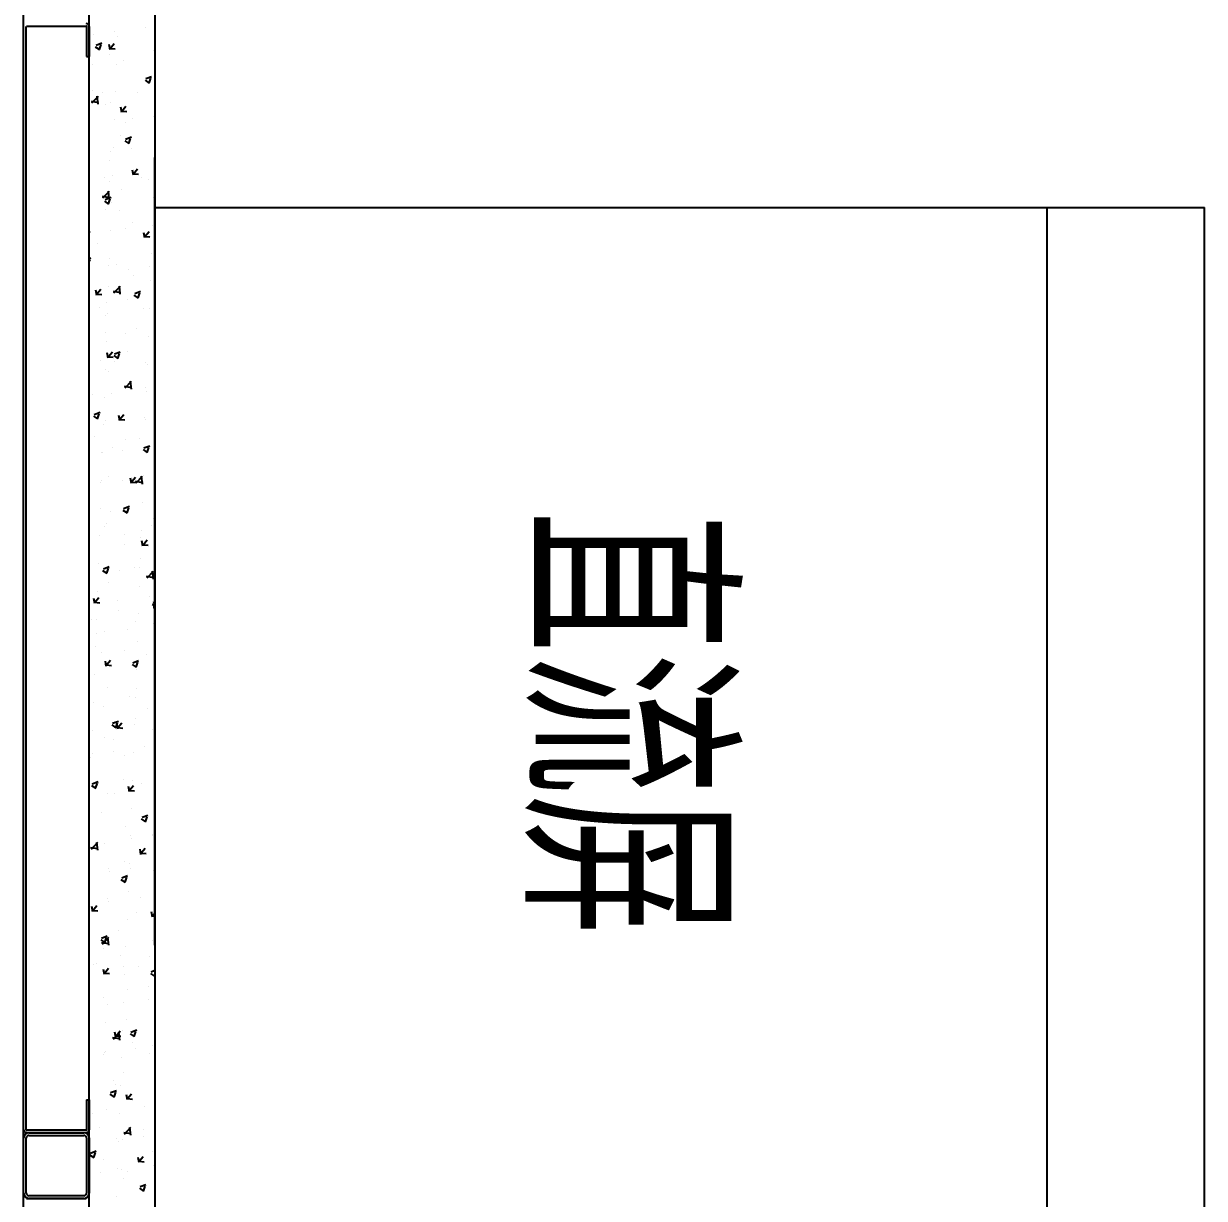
# Model space of a CAD drawing. Extents: x 758840 to 1108724, y -102573 to 143521.
# Drawn here: x 849983 to 850883, y 71695 to 72590 of the extents above; entities that cross this region are included whole.
import ezdxf

# ---------------------------------------------------------------- set-up
doc = ezdxf.new("R2010")
doc.units = 0
doc.header["$LTSCALE"] = 1000
doc.header["$MEASUREMENT"] = 0
doc.layers.add('02电气-设备', color=255, linetype='Continuous')
doc.styles.get("Standard").update_dxf_attribs({"font": 'gbenor.shx', "bigfont": 'gbcbig.shx'})

# ---------------------------------------------------------------- blocks, each defined once
blk = doc.blocks.new('BD4-PAL0101-HVPM01')
at = {"layer": '02电气-设备'}
for p, q in [((8381274.41, -4143637.37), (8381274.41, -4140761.37)), ((8381324.41, -4143244.47), (8381324.41, -4140761.37)), ((8381374.41, -4140761.37), (8381374.41, -4143244.47)), ((8381374.41, -4140761.37), (8381374.41, -4143637.37)), ((8381274.41, -4142540.17), (8381274.41, -4141699.57)), ((8381276.41, -4142540.17), (8381276.41, -4141699.57)), ((8381276.61, -4141699.37), (8381322.21, -4141699.37)), ((8381322.41, -4141699.57), (8381322.41, -4141722.37)), ((8381324.41, -4141699.57), (8381324.41, -4141722.37)), ((8381367.6, -4141700.08), (8381367.6, -4141700.08)), ((8381327.65, -4141705.34), (8381327.65, -4141705.34)), ((8381343.55, -4141703.25), (8381343.55, -4141703.25)), ((8381345.85, -4141707.18), (8381345.85, -4141707.18)), ((8381329.06, -4141715), (8381332.22, -4141717.14)), ((8381329.64, -4141713.73), (8381334.08, -4141712.02)), ((8381332.21, -4141717.12), (8381333.5, -4141713.29)), ((8381339.4, -4141716.24), (8381339.4, -4141716.24)), ((8381340.44, -4141717.35), (8381339.7, -4141713.37)), ((8381340.48, -4141716.3), (8381344.28, -4141716.64)), ((8381340.49, -4141716.22), (8381343.55, -4141712.57)), ((8381373.3, -4141717.67), (8381373.3, -4141717.67)), ((8381322.41, -4141722.37), (8381324.41, -4141722.37)), ((8381339.74, -4141720.93), (8381339.74, -4141720.93)), ((8381350.89, -4141725.13), (8381350.89, -4141725.13)), ((8381326.84, -4141728.29), (8381326.84, -4141728.29)), ((8381345.08, -4141728.32), (8381345.08, -4141728.32)), ((8381366.96, -4141740.57), (8381370.12, -4141742.7)), ((8381367.54, -4141739.3), (8381371.99, -4141737.59)), ((8381370.11, -4141742.69), (8381371.4, -4141738.85)), ((8381374.29, -4141744.89), (8381374.29, -4141744.89)), ((8381326.45, -4141757.81), (8381331.4, -4141752.66)), ((8381327.04, -4141748.68), (8381327.04, -4141748.68)), ((8381331.28, -4141758.78), (8381330.58, -4141752.75)), ((8381334.19, -4141750.17), (8381334.19, -4141750.17)), ((8381344.31, -4141749.46), (8381344.31, -4141749.46)), ((8381360.93, -4141750.12), (8381360.93, -4141750.12)), ((8381374.15, -4141752.46), (8381374.15, -4141752.46)), ((8381325.85, -4141756.53), (8381331.5, -4141757.41)), ((8381337.11, -4141758.82), (8381337.11, -4141758.82)), ((8381340.43, -4141757.21), (8381340.43, -4141757.21)), ((8381349.25, -4141765.11), (8381348.51, -4141761.13)), ((8381349.3, -4141763.98), (8381352.36, -4141760.33)), ((8381374.32, -4141758.65), (8381374.32, -4141758.65)), ((8381343.53, -4141770.6), (8381343.53, -4141770.6)), ((8381349.29, -4141764.07), (8381353.09, -4141764.4)), ((8381357.59, -4141769.94), (8381357.59, -4141769.94)), ((8381373.48, -4141767.85), (8381373.48, -4141767.85)), ((8381352.33, -4141772.76), (8381352.33, -4141772.76)), ((8381348.3, -4141782.39), (8381348.3, -4141782.39)), ((8381351.51, -4141786.62), (8381354.67, -4141788.75)), ((8381352.09, -4141785.34), (8381356.54, -4141783.64)), ((8381354.66, -4141788.74), (8381355.95, -4141784.9)), ((8381340.88, -4141794.98), (8381340.88, -4141794.98)), ((8381342.76, -4141791.74), (8381342.76, -4141791.74)), ((8381356.78, -4141792.89), (8381356.78, -4141792.89)), ((8381374.41, -4142399.37), (8381374.41, -4141799.37)), ((8381339.55, -4141801.34), (8381339.55, -4141801.34)), ((8381358.11, -4141811.75), (8381361.17, -4141808.1)), ((8381335.94, -4141814.84), (8381335.94, -4141814.84)), ((8381341.99, -4141812.88), (8381341.99, -4141812.88)), ((8381358.06, -4141812.88), (8381357.32, -4141808.9)), ((8381358.11, -4141811.83), (8381361.9, -4141812.16)), ((8381364.12, -4141814.77), (8381364.12, -4141814.77)), ((8381369.83, -4141816.28), (8381369.83, -4141816.28)), ((8381374.06, -4141808.81), (8381374.06, -4141808.81)), ((8381334.87, -4141830.18), (8381339.82, -4141825.03)), ((8381339.7, -4141831.15), (8381339, -4141825.12)), ((8381340.07, -4141817.94), (8381340.07, -4141817.94)), ((8381349.32, -4141823.37), (8381349.32, -4141823.37)), ((8381334.27, -4141828.9), (8381339.91, -4141829.78)), ((8381336.06, -4141832.66), (8381339.22, -4141834.8)), ((8381336.64, -4141831.39), (8381341.09, -4141829.68)), ((8381339.21, -4141834.79), (8381340.5, -4141830.95)), ((8381341.22, -4141834.02), (8381341.22, -4141834.02)), ((8381373.29, -4141829.95), (8381373.29, -4141829.95)), ((8381373.96, -4141832.87), (8381373.96, -4141832.87)), ((8381336.93, -4141839.23), (8381336.93, -4141839.23)), ((8381347.42, -4141839.81), (8381347.42, -4141839.81)), ((8381374.41, -4141837.37), (8381374.41, -4143637.37)), ((8381374.41, -4141837.37), (8382174.41, -4141837.37)), ((8382054.41, -4141837.37), (8382054.41, -4143437.37)), ((8382174.41, -4143437.37), (8382174.41, -4141837.37)), ((8381324.41, -4141851.91), (8381324.44, -4141851.88)), ((8381352.14, -4141853.17), (8381352.14, -4141853.17)), ((8381357.2, -4141848.55), (8381357.2, -4141848.55)), ((8381372.52, -4141851.09), (8381372.52, -4141851.09)), ((8381324.41, -4141855.88), (8381325.17, -4141855.94)), ((8381340.45, -4141855.15), (8381340.45, -4141855.15)), ((8381366.87, -4141860.64), (8381366.13, -4141856.66)), ((8381366.92, -4141859.51), (8381369.99, -4141855.86)), ((8381366.92, -4141859.6), (8381370.71, -4141859.93)), ((8381370.82, -4141859.58), (8381370.82, -4141859.58)), ((8381373.97, -4141858.23), (8381374.41, -4141858.53)), ((8381330.71, -4141864.86), (8381330.71, -4141864.86)), ((8381324.41, -4141876.2), (8381325.64, -4141875.73)), ((8381324.41, -4141878.9), (8381325.05, -4141876.99)), ((8381339.67, -4141876.29), (8381339.67, -4141876.29)), ((8381371.75, -4141872.23), (8381371.75, -4141872.23)), ((8381339.36, -4141881.75), (8381339.36, -4141881.75)), ((8381344.83, -4141881), (8381344.83, -4141881)), ((8381354.11, -4141884.63), (8381354.11, -4141884.63)), ((8381370.01, -4141882.53), (8381370.01, -4141882.53)), ((8381338.9, -4141897.43), (8381338.9, -4141897.43)), ((8381343.29, -4141902.55), (8381348.23, -4141897.39)), ((8381348.12, -4141903.52), (8381347.42, -4141897.49)), ((8381358.22, -4141889.53), (8381358.22, -4141889.53)), ((8381370.98, -4141893.37), (8381370.98, -4141893.37)), ((8381330.13, -4141904.42), (8381329.4, -4141900.44)), ((8381330.18, -4141903.38), (8381333.98, -4141903.71)), ((8381330.19, -4141903.29), (8381333.25, -4141899.64)), ((8381342.69, -4141901.27), (8381348.33, -4141902.14)), ((8381358.52, -4141904.28), (8381361.67, -4141906.41)), ((8381359.09, -4141903), (8381363.54, -4141901.3)), ((8381361.67, -4141906.4), (8381362.95, -4141902.56)), ((8381332.2, -4141913.28), (8381332.2, -4141913.28)), ((8381337.41, -4141909.67), (8381337.41, -4141909.67)), ((8381353.3, -4141907.58), (8381353.3, -4141907.58)), ((8381366.1, -4141914.71), (8381366.1, -4141914.71)), ((8381370.2, -4141914.51), (8381370.2, -4141914.51)), ((8381373.77, -4141913.28), (8381373.77, -4141913.28)), ((8381336.74, -4141919.64), (8381336.74, -4141919.64)), ((8381338.13, -4141918.57), (8381338.13, -4141918.57)), ((8381336.6, -4141932.62), (8381336.6, -4141932.62)), ((8381351.95, -4141933.58), (8381351.95, -4141933.58)), ((8381360.65, -4141929.46), (8381360.65, -4141929.46)), ((8381337.36, -4141939.71), (8381337.36, -4141939.71)), ((8381369.43, -4141935.64), (8381369.43, -4141935.64)), ((8381338.94, -4141952.18), (8381338.21, -4141948.2)), ((8381338.99, -4141951.14), (8381342.79, -4141951.47)), ((8381339, -4141951.05), (8381342.06, -4141947.41)), ((8381343.07, -4141950.33), (8381346.22, -4141952.46)), ((8381343.64, -4141949.05), (8381348.09, -4141947.34)), ((8381346.22, -4141952.45), (8381347.5, -4141948.61)), ((8381353.73, -4141947.16), (8381353.73, -4141947.16)), ((8381333.22, -4141954.26), (8381333.22, -4141954.26)), ((8381336.59, -4141960.85), (8381336.59, -4141960.85)), ((8381343.94, -4141954.5), (8381343.94, -4141954.5)), ((8381367.12, -4141955.69), (8381367.12, -4141955.69)), ((8381368.66, -4141956.78), (8381368.66, -4141956.78)), ((8381339.17, -4141962.16), (8381339.17, -4141962.16)), ((8381351.71, -4141974.92), (8381356.65, -4141969.76)), ((8381356.54, -4141975.89), (8381355.84, -4141969.86)), ((8381341.1, -4141979.44), (8381341.1, -4141979.44)), ((8381351.1, -4141973.64), (8381356.75, -4141974.51)), ((8381367.34, -4141974.27), (8381367.34, -4141974.27)), ((8381367.89, -4141977.92), (8381367.89, -4141977.92)), ((8381327.24, -4141979.55), (8381327.24, -4141979.55)), ((8381335.81, -4141981.99), (8381335.81, -4141981.99)), ((8381327.61, -4141996.37), (8381330.77, -4141998.5)), ((8381328.19, -4141995.1), (8381332.64, -4141993.39)), ((8381330.77, -4141998.49), (8381332.05, -4141994.66)), ((8381347.75, -4141999.95), (8381347.02, -4141995.97)), ((8381347.81, -4141998.82), (8381350.87, -4141995.17)), ((8381366.53, -4141997.22), (8381366.53, -4141997.22)), ((8381373.58, -4141993.69), (8381373.58, -4141993.69)), ((8381335.04, -4142003.13), (8381335.04, -4142003.13)), ((8381336.55, -4142000.05), (8381336.55, -4142000.05)), ((8381347.8, -4141998.9), (8381351.6, -4141999.24)), ((8381350.64, -4141999.31), (8381350.64, -4141999.31)), ((8381367.12, -4141999.06), (8381367.12, -4141999.06)), ((8381328.73, -4142011.89), (8381328.73, -4142011.89)), ((8381351.77, -4142013.99), (8381351.77, -4142013.99)), ((8381362.63, -4142013.32), (8381362.63, -4142013.32)), ((8381333.93, -4142024.36), (8381333.93, -4142024.36)), ((8381334.27, -4142024.26), (8381334.27, -4142024.26)), ((8381342.12, -4142020.41), (8381342.12, -4142020.41)), ((8381349.83, -4142022.26), (8381349.83, -4142022.26)), ((8381365.52, -4142021.94), (8381368.68, -4142024.07)), ((8381366.1, -4142020.66), (8381370.54, -4142018.96)), ((8381366.34, -4142020.2), (8381366.34, -4142020.2)), ((8381368.67, -4142024.06), (8381369.96, -4142020.22)), ((8381373.88, -4142019.1), (8381373.88, -4142019.1)), ((8381360.13, -4142047.28), (8381365.07, -4142042.13)), ((8381364.96, -4142048.25), (8381364.26, -4142042.22)), ((8381365.57, -4142041.34), (8381365.57, -4142041.34)), ((8381333.12, -4142047.31), (8381333.12, -4142047.31)), ((8381333.5, -4142045.4), (8381333.5, -4142045.4)), ((8381338.99, -4142042.57), (8381338.99, -4142042.57)), ((8381350, -4142045.6), (8381350, -4142045.6)), ((8381356.56, -4142047.71), (8381355.83, -4142043.73)), ((8381356.61, -4142046.67), (8381360.41, -4142047)), ((8381356.62, -4142046.58), (8381359.68, -4142042.93)), ((8381357.17, -4142044.14), (8381357.17, -4142044.14)), ((8381359.52, -4142046), (8381365.17, -4142046.88)), ((8381332.72, -4142066.54), (8381332.72, -4142066.54)), ((8381340.47, -4142069.19), (8381340.47, -4142069.19)), ((8381350.07, -4142067.99), (8381353.23, -4142070.12)), ((8381350.65, -4142066.71), (8381355.09, -4142065)), ((8381353.22, -4142070.11), (8381354.51, -4142066.27)), ((8381364.8, -4142062.48), (8381364.8, -4142062.48)), ((8382174.41, -4142667.37), (8382174.41, -4142067.37)), ((8381337.63, -4142078.04), (8381337.63, -4142078.04)), ((8381373.4, -4142074.1), (8381373.4, -4142074.1)), ((8381336.36, -4142080.46), (8381336.36, -4142080.46)), ((8381351.02, -4142086.57), (8381351.02, -4142086.57)), ((8381364.03, -4142083.62), (8381364.03, -4142083.62)), ((8381371.53, -4142079.48), (8381371.53, -4142079.48)), ((8381331.95, -4142087.68), (8381331.95, -4142087.68)), ((8381351.58, -4142094.4), (8381351.58, -4142094.4)), ((8381363.87, -4142088.95), (8381363.87, -4142088.95)), ((8381365.38, -4142095.48), (8381364.64, -4142091.5)), ((8381365.42, -4142094.43), (8381369.22, -4142094.77)), ((8381365.43, -4142094.35), (8381368.49, -4142090.7)), ((8381363.25, -4142104.75), (8381363.25, -4142104.75)), ((8381325, -4142110.32), (8381325, -4142110.32)), ((8381331.18, -4142108.82), (8381331.18, -4142108.82)), ((8381334.62, -4142114.03), (8381337.78, -4142116.16)), ((8381335.2, -4142112.76), (8381339.64, -4142111.05)), ((8381337.77, -4142116.15), (8381339.06, -4142112.32)), ((8381347.16, -4142114), (8381347.16, -4142114)), ((8381358.9, -4142111.75), (8381358.9, -4142111.75)), ((8381363.06, -4142111.91), (8381363.06, -4142111.91)), ((8381368.54, -4142119.65), (8381373.49, -4142114.49)), ((8381338.8, -4142122.98), (8381338.8, -4142122.98)), ((8381367.94, -4142118.37), (8381373.59, -4142119.25)), ((8381373.38, -4142120.62), (8381372.67, -4142114.59)), ((8381330.41, -4142129.96), (8381330.41, -4142129.96)), ((8381362.48, -4142125.89), (8381362.48, -4142125.89)), ((8381328.64, -4142139.26), (8381327.91, -4142135.28)), ((8381328.69, -4142138.21), (8381332.48, -4142138.54)), ((8381328.7, -4142138.13), (8381331.76, -4142134.48)), ((8381330.46, -4142139.04), (8381330.46, -4142139.04)), ((8381346.35, -4142136.95), (8381346.35, -4142136.95)), ((8381370.4, -4142133.79), (8381370.4, -4142133.79)), ((8381372.52, -4142139.6), (8381374.41, -4142140.87)), ((8381373.1, -4142138.32), (8381374.41, -4142137.82)), ((8381374.19, -4142143.24), (8381373.45, -4142139.26)), ((8381346.53, -4142144.2), (8381346.53, -4142144.2)), ((8381361.71, -4142147.03), (8381361.71, -4142147.03)), ((8381374.24, -4142142.11), (8381374.41, -4142141.91)), ((8381374.24, -4142142.2), (8381374.41, -4142142.21)), ((8381326.02, -4142151.3), (8381326.02, -4142151.3)), ((8381329.64, -4142151.1), (8381329.64, -4142151.1)), ((8381353.7, -4142158.83), (8381353.7, -4142158.83)), ((8381359.92, -4142152.73), (8381359.92, -4142152.73)), ((8381373.21, -4142154.51), (8381373.21, -4142154.51)), ((8381329.65, -4142162), (8381329.65, -4142162)), ((8381336.18, -4142160.87), (8381336.18, -4142160.87)), ((8381360.94, -4142168.17), (8381360.94, -4142168.17)), ((8381328.86, -4142172.24), (8381328.86, -4142172.24)), ((8381333.9, -4142176.48), (8381333.9, -4142176.48)), ((8381351.39, -4142174.81), (8381351.39, -4142174.81)), ((8381337.45, -4142187.02), (8381336.72, -4142183.04)), ((8381336.99, -4142183.88), (8381336.99, -4142183.88)), ((8381337.5, -4142185.98), (8381341.3, -4142186.31)), ((8381337.51, -4142185.89), (8381340.57, -4142182.24)), ((8381357.07, -4142185.65), (8381360.23, -4142187.78)), ((8381357.65, -4142184.37), (8381362.09, -4142182.66)), ((8381360.22, -4142187.77), (8381361.51, -4142183.93)), ((8381367.8, -4142177.91), (8381367.8, -4142177.91)), ((8381328.09, -4142193.37), (8381328.09, -4142193.37)), ((8381360.17, -4142189.31), (8381360.17, -4142189.31)), ((8381338.61, -4142203.39), (8381338.61, -4142203.39)), ((8381360.39, -4142203.64), (8381360.39, -4142203.64)), ((8381355.43, -4142210.36), (8381355.43, -4142210.36)), ((8381359.39, -4142210.45), (8381359.39, -4142210.45)), ((8381327.32, -4142214.51), (8381327.32, -4142214.51)), ((8381334.92, -4142217.46), (8381334.92, -4142217.46)), ((8381368.82, -4142218.89), (8381368.82, -4142218.89)), ((8381342.2, -4142230.42), (8381346.64, -4142228.71)), ((8381343.69, -4142228.69), (8381343.69, -4142228.69)), ((8381344.77, -4142233.81), (8381346.06, -4142229.98)), ((8381346.26, -4142234.78), (8381345.53, -4142230.8)), ((8381346.32, -4142233.65), (8381349.38, -4142230.01)), ((8381359.58, -4142226.59), (8381359.58, -4142226.59)), ((8381326.55, -4142235.65), (8381326.55, -4142235.65)), ((8381341.62, -4142231.69), (8381344.78, -4142233.82)), ((8381346.31, -4142233.74), (8381350.11, -4142234.07)), ((8381358.62, -4142231.59), (8381358.62, -4142231.59)), ((8381373.02, -4142234.92), (8381373.02, -4142234.92)), ((8381335.99, -4142241.28), (8381335.99, -4142241.28)), ((8381342.8, -4142242.64), (8381342.8, -4142242.64)), ((8381366.93, -4142248.47), (8381366.93, -4142248.47)), ((8381325.77, -4142256.79), (8381325.77, -4142256.79)), ((8381326.98, -4142253.73), (8381326.98, -4142253.73)), ((8381342.88, -4142251.64), (8381342.88, -4142251.64)), ((8381351.21, -4142255.22), (8381351.21, -4142255.22)), ((8381357.85, -4142252.73), (8381357.85, -4142252.73)), ((8381326.75, -4142276.47), (8381331.19, -4142274.76)), ((8381329.32, -4142279.86), (8381330.61, -4142276.02)), ((8381330.43, -4142275.09), (8381330.43, -4142275.09)), ((8381350.22, -4142273.52), (8381350.22, -4142273.52)), ((8381357.08, -4142273.86), (8381357.08, -4142273.86)), ((8381364.33, -4142276.52), (8381364.33, -4142276.52)), ((8381325, -4142277.93), (8381325, -4142277.93)), ((8381326.17, -4142276.68), (8381326.17, -4142276.68)), ((8381326.17, -4142277.74), (8381329.33, -4142279.87)), ((8381338.42, -4142283.8), (8381338.42, -4142283.8)), ((8381343.82, -4142283.62), (8381343.82, -4142283.62)), ((8381355.07, -4142282.55), (8381354.34, -4142278.57)), ((8381355.12, -4142281.51), (8381358.92, -4142281.84)), ((8381355.13, -4142281.42), (8381358.19, -4142277.77)), ((8381373.62, -4142293.28), (8381373.62, -4142293.28)), ((8381333.52, -4142298.56), (8381333.52, -4142298.56)), ((8381356.3, -4142295), (8381356.3, -4142295)), ((8381364.07, -4142303.31), (8381367.23, -4142305.44)), ((8381364.65, -4142302.03), (8381369.1, -4142300.33)), ((8381367.22, -4142305.43), (8381368.51, -4142301.59)), ((8381351.7, -4142308.8), (8381351.7, -4142308.8)), ((8381326.03, -4142326.24), (8381330.98, -4142321.09)), ((8381330.86, -4142327.21), (8381330.16, -4142321.18)), ((8381355.53, -4142316.14), (8381355.53, -4142316.14)), ((8381356.92, -4142318.33), (8381356.92, -4142318.33)), ((8381372.81, -4142316.24), (8381372.81, -4142316.24)), ((8381372.84, -4142315.33), (8381372.84, -4142315.33)), ((8381325.43, -4142324.96), (8381331.07, -4142325.84)), ((8381335.8, -4142321.69), (8381335.8, -4142321.69)), ((8381363.88, -4142330.31), (8381363.15, -4142326.33)), ((8381363.93, -4142329.27), (8381367.73, -4142329.6)), ((8381363.94, -4142329.18), (8381367, -4142325.53)), ((8381351.02, -4142335.63), (8381351.02, -4142335.63)), ((8381354.76, -4142337.28), (8381354.76, -4142337.28)), ((8381339.33, -4142341.24), (8381339.33, -4142341.24)), ((8381340.21, -4142343.37), (8381340.21, -4142343.37)), ((8381349.2, -4142348.08), (8381353.65, -4142346.37)), ((8381351.77, -4142351.47), (8381353.06, -4142347.64)), ((8381356.11, -4142341.28), (8381356.11, -4142341.28)), ((8381373.23, -4142342.68), (8381373.23, -4142342.68)), ((8381348.62, -4142349.35), (8381351.78, -4142351.48)), ((8381352.72, -4142349.77), (8381352.72, -4142349.77)), ((8381338.24, -4142364.21), (8381338.24, -4142364.21)), ((8381339.4, -4142366.33), (8381339.4, -4142366.33)), ((8381353.99, -4142358.42), (8381353.99, -4142358.42)), ((8381363.45, -4142363.16), (8381363.45, -4142363.16)), ((8381327.15, -4142374.09), (8381326.41, -4142370.11)), ((8381326.7, -4142373.52), (8381326.7, -4142373.52)), ((8381327.2, -4142372.96), (8381330.27, -4142369.31)), ((8381327.2, -4142373.05), (8381330.99, -4142373.38)), ((8381360.6, -4142374.95), (8381360.6, -4142374.95)), ((8381372.69, -4142378.08), (8381371.96, -4142374.1)), ((8381372.75, -4142376.95), (8381374.41, -4142374.97)), ((8381353.22, -4142379.56), (8381353.22, -4142379.56)), ((8381372.74, -4142377.03), (8381374.41, -4142377.18)), ((8381333.75, -4142394.13), (8381338.2, -4142392.42)), ((8381334.45, -4142398.61), (8381339.4, -4142393.45)), ((8381346.75, -4142388.2), (8381346.75, -4142388.2)), ((8381333.17, -4142395.4), (8381336.33, -4142397.53)), ((8381333.85, -4142397.33), (8381339.49, -4142398.2)), ((8381335.62, -4142402.1), (8381335.62, -4142402.1)), ((8381336.32, -4142397.52), (8381337.61, -4142393.68)), ((8381339.28, -4142399.58), (8381338.58, -4142393.55)), ((8381352.44, -4142400.7), (8381352.44, -4142400.7)), ((8381372.65, -4142395.74), (8381372.65, -4142395.74)), ((8381348.23, -4142407.4), (8381348.23, -4142407.4)), ((8381370.15, -4142407.97), (8381370.15, -4142407.97)), ((8381327.72, -4142414.5), (8381327.72, -4142414.5)), ((8381330.04, -4142413.25), (8381330.04, -4142413.25)), ((8381335.96, -4142421.86), (8381335.22, -4142417.88)), ((8381336.02, -4142420.73), (8381339.08, -4142417.08)), ((8381350.83, -4142416.04), (8381350.83, -4142416.04)), ((8381361.62, -4142415.93), (8381361.62, -4142415.93)), ((8381371.65, -4142419.69), (8381374.41, -4142418.63)), ((8381336.01, -4142420.81), (8381339.8, -4142421.15)), ((8381351.67, -4142421.84), (8381351.67, -4142421.84)), ((8381371.08, -4142420.97), (8381374.23, -4142423.1)), ((8381374.23, -4142423.09), (8381374.41, -4142422.54)), ((8381353.44, -4142433.01), (8381353.44, -4142433.01)), ((8381369.34, -4142430.92), (8381369.34, -4142430.92)), ((8381335.6, -4142439.68), (8381335.6, -4142439.68)), ((8381338.05, -4142444.62), (8381338.05, -4142444.62)), ((8381350.9, -4142442.97), (8381350.9, -4142442.97)), ((8381369.49, -4142441.11), (8381369.49, -4142441.11)), ((8381352.63, -4142455.97), (8381352.63, -4142455.97)), ((8381336.74, -4142458.06), (8381336.74, -4142458.06)), ((8381344.83, -4142468.49), (8381347.89, -4142464.84)), ((8381350.13, -4142464.11), (8381350.13, -4142464.11)), ((8381356.2, -4142465.74), (8381360.65, -4142464.03)), ((8381358.78, -4142469.13), (8381360.06, -4142465.3)), ((8381342.26, -4142469.69), (8381347.91, -4142470.57)), ((8381342.87, -4142470.97), (8381347.81, -4142465.82)), ((8381344.77, -4142469.62), (8381344.03, -4142465.64)), ((8381344.82, -4142468.58), (8381348.61, -4142468.91)), ((8381347.7, -4142471.95), (8381347, -4142465.91)), ((8381355.63, -4142467.01), (8381358.78, -4142469.14)), ((8381357.13, -4142473.56), (8381357.13, -4142473.56)), ((8381335.43, -4142482.51), (8381335.43, -4142482.51)), ((8381335.93, -4142481.01), (8381335.93, -4142481.01)), ((8381336.62, -4142480.66), (8381336.62, -4142480.66)), ((8381359.98, -4142477.85), (8381359.98, -4142477.85)), ((8381370.52, -4142482.09), (8381370.52, -4142482.09)), ((8381372.46, -4142476.15), (8381372.46, -4142476.15)), ((8381349.36, -4142485.25), (8381349.36, -4142485.25)), ((8381350.64, -4142496.45), (8381350.64, -4142496.45)), ((8381340.75, -4142511.79), (8381345.2, -4142510.08)), ((8381343.27, -4142502.89), (8381343.27, -4142502.89)), ((8381344.5, -4142505.84), (8381344.5, -4142505.84)), ((8381348.58, -4142506.39), (8381348.58, -4142506.39)), ((8381322.41, -4142517.37), (8381324.41, -4142517.37)), ((8381322.41, -4142517.37), (8381322.41, -4142540.17)), ((8381324.41, -4142517.37), (8381324.41, -4142540.17)), ((8381340.17, -4142513.06), (8381343.33, -4142515.19)), ((8381343.32, -4142515.18), (8381344.61, -4142511.34)), ((8381353.58, -4142517.39), (8381352.85, -4142513.41)), ((8381353.63, -4142516.34), (8381357.43, -4142516.67)), ((8381353.64, -4142516.25), (8381356.7, -4142512.61)), ((8381326.57, -4142527.94), (8381326.57, -4142527.94)), ((8381337.86, -4142525.03), (8381337.86, -4142525.03)), ((8381347.81, -4142527.53), (8381347.81, -4142527.53)), ((8381366.67, -4142522.66), (8381366.67, -4142522.66)), ((8381274.41, -4142588.37), (8381274.41, -4142546.37)), ((8381276.41, -4142588.37), (8381276.41, -4142546.37)), ((8381322.21, -4142540.37), (8381276.61, -4142540.37)), ((8381322.21, -4142542.37), (8381276.61, -4142542.37)), ((8381278.41, -4142542.37), (8381320.41, -4142542.37)), ((8381278.41, -4142544.37), (8381320.41, -4142544.37)), ((8381322.41, -4142546.37), (8381322.41, -4142588.37)), ((8381324.41, -4142546.37), (8381324.41, -4142588.37)), ((8381332.13, -4142538.29), (8381332.13, -4142538.29)), ((8381350.68, -4142542.06), (8381356.33, -4142542.94)), ((8381351.29, -4142543.34), (8381356.23, -4142538.19)), ((8381356.12, -4142544.31), (8381355.42, -4142538.28)), ((8381365.86, -4142545.61), (8381365.86, -4142545.61)), ((8381366.03, -4142539.72), (8381366.03, -4142539.72)), ((8381345.52, -4142546.82), (8381345.52, -4142546.82)), ((8381347.04, -4142548.67), (8381347.04, -4142548.67)), ((8381349.97, -4142547.7), (8381349.97, -4142547.7)), ((8381324.72, -4142559.11), (8381327.88, -4142561.24)), ((8381325.3, -4142557.83), (8381329.75, -4142556.13)), ((8381327.87, -4142561.23), (8381329.16, -4142557.39)), ((8381335.24, -4142562.92), (8381335.24, -4142562.92)), ((8381362.39, -4142565.15), (8381361.66, -4142561.17)), ((8381362.44, -4142564.11), (8381366.24, -4142564.44)), ((8381362.45, -4142564.02), (8381365.51, -4142560.37)), ((8381372.27, -4142556.56), (8381372.27, -4142556.56)), ((8381333.26, -4142572.75), (8381333.26, -4142572.75)), ((8381346.27, -4142569.81), (8381346.27, -4142569.81)), ((8381349.16, -4142570.65), (8381349.16, -4142570.65)), ((8381353.39, -4142572), (8381353.39, -4142572)), ((8381373.21, -4142567.49), (8381373.21, -4142567.49)), ((8381350.46, -4142576.86), (8381350.46, -4142576.86)), ((8381363.21, -4142583.4), (8381367.65, -4142581.69)), ((8381320.41, -4142590.37), (8381278.41, -4142590.37)), ((8381345.49, -4142590.95), (8381345.49, -4142590.95)), ((8381362.63, -4142584.67), (8381365.79, -4142586.8)), ((8381365.78, -4142586.79), (8381367.07, -4142582.96)), ((8381276.61, -4142592.37), (8381322.21, -4142592.37)), ((8381320.41, -4142592.37), (8381278.41, -4142592.37))]:
    blk.add_line(p, q, dxfattribs=at)
for centre, radius, start, end in [((8381322.21, -4141699.57), 2.2, 0, 90), ((8381322.21, -4141699.57), 0.2, 0, 90), ((8381276.61, -4142540.17), 2.2, 180, 270), ((8381278.41, -4142546.37), 4, 90, 180), ((8381276.61, -4142540.17), 0.2, 180, 270), ((8381278.41, -4142546.37), 2, 90, 180), ((8381320.41, -4142546.37), 4, 0, 90), ((8381320.41, -4142546.37), 2, 0, 90), ((8381322.21, -4142540.17), 0.2, 270, 0), ((8381322.21, -4142540.17), 2.2, 270, 0), ((8381278.41, -4142588.37), 4, 180, 270), ((8381278.41, -4142588.37), 2, 180, 270), ((8381320.41, -4142588.37), 2, 270, 0), ((8381320.41, -4142588.37), 4, 270, 0)]:
    blk.add_arc(centre, radius, start, end, dxfattribs=at)
blk.add_text('直流屏', height=150, rotation=270, dxfattribs=at).set_placement((8381656.9, -4142068.67))

msp = doc.modelspace()

# ---------------------------------------------------------------- block references
at = {"layer": '02电气-设备'}
msp.add_blockref('BD4-PAL0101-HVPM01', (-7531291.39, 4214286.89, 0), dxfattribs=at)

doc.saveas('drawing.dxf')
